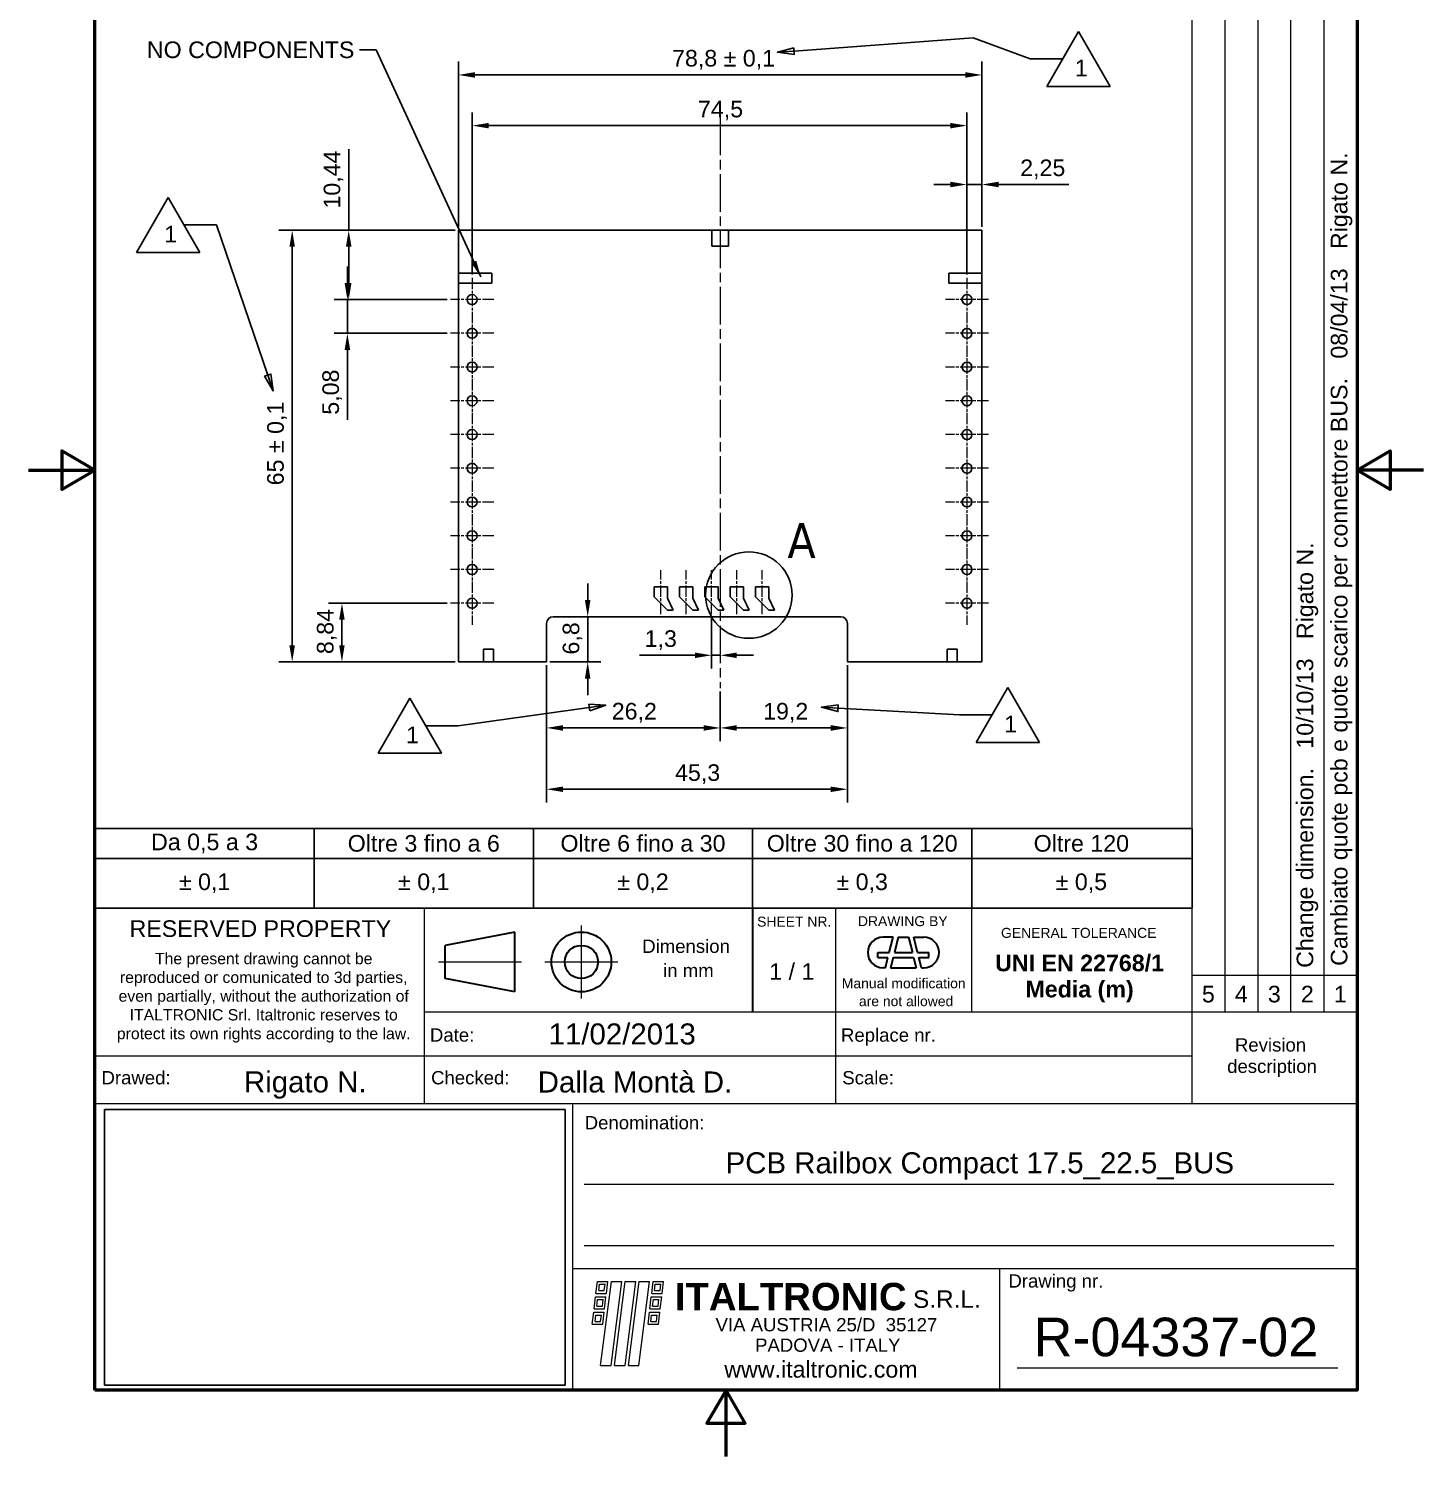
# Model space of a CAD drawing. Header units: millimetres. Extents: x 0 to 211, y 0 to 360.
# Drawn here: x 0 to 210, y 0 to 215 of the extents above; entities that cross this region are included whole.
import ezdxf
from ezdxf.enums import TextEntityAlignment as Align

# ---------------------------------------------------------------- set-up
doc = ezdxf.new("R2010")
doc.units = ezdxf.units.MM
doc.linetypes.add('CENTER', pattern=[50.8, 31.75, -6.35, 6.35, -6.35])
doc.linetypes.add('CHAIN', pattern=[0.3543, 0.2362, -0.0295, 0.0591, -0.0295])
doc.layers.get('0').update_dxf_attribs({"lineweight": 25})
for name, color, linetype, lineweight in [('AM_0', 7, 'Continuous', 30), ('Bordo_0', 7, 'Continuous', 50), ('Geometria schizzo(ISO)', 7, 'Continuous', 25), ('Linee dettaglio cerchio(ISO)', 7, 'Continuous', 25), ('Quote(ISO)', 7, 'Continuous', 25), ('Simboli(ISO)', 7, 'Continuous', 25)]:
    doc.layers.add(name, color=color, linetype=linetype, lineweight=lineweight)
for name, color, linetype, lineweight, true_color in [('AM_7', 4, 'CENTER', 15, 0x00ffff), ('Centro(ISO)', 137, 'Continuous', 18, 0x408080), ("Linea d'asse(ISO)", 137, 'Continuous', 18, 0x408080), ('Spigoli visibili(ISO)', 176, 'Continuous', 25, 0x000080)]:
    doc.layers.add(name, color=color, linetype=linetype, lineweight=lineweight, true_color=true_color)
doc.styles.add('Corrente-ISO', font='arial.ttf')
doc.styles.add('Etichetta testo (ISO)', font='tahoma.ttf')
doc.styles.add('Federico-Quote', font='arial.ttf')
doc.styles.add('Gruppo1', font='arial.ttf')
doc.styles.add('Gruppo2_70', font='')
doc.styles.add('Stile testo42', font='arial.ttf')
doc.styles.add('Stile testo43', font='arial.ttf')
doc.styles.add('Stile testo75', font='arial.ttf')
doc.styles.add('Stile testo76', font='arial.ttf')
doc.styles.add('Stile testo78', font='arial.ttf')
doc.styles.add('Stile testo79', font='arial.ttf')
doc.styles.get('Gruppo2_70').set_extended_font_data('Arial', bold=True)
doc.dimstyles.new('X.XXX', dxfattribs={"dimtxt": 2.5, "dimasz": 2.5, "dimexe": 2, "dimexo": 0.5, "dimgap": 0.762, "dimtad": 1, "dimdec": 1, "dimrnd": 1e-08, "dimtxsty": 'Federico-Quote', "dimcen": 0.09, "dimdle": 10, "dimclrd": 7, "dimclre": 7, "dimclrt": 7, "dimazin": 2, "dimtfac": 1, "dimtmove": 0, "dimatfit": 3, "dimfxl": 1, "dimtolj": 1, "dimlwd": 25, "dimlwe": 25, "dimarcsym": 0})
doc.dimstyles.new('X.XXX$7', dxfattribs={"dimtxt": 2.5, "dimasz": 2.5, "dimexe": 2, "dimexo": 0.5, "dimgap": 0.762, "dimtad": 1, "dimdec": 1, "dimrnd": 1e-08, "dimtxsty": 'Federico-Quote', "dimcen": 0.09, "dimdle": 10, "dimclrd": 7, "dimclre": 7, "dimclrt": 7, "dimazin": 2, "dimtfac": 1, "dimtmove": 0, "dimatfit": 3, "dimfxl": 1, "dimtolj": 1, "dimlwd": 25, "dimlwe": 25, "dimarcsym": 0})
picture_1 = doc.add_image_def('image1.bmp', size_in_pixel=(306, 183))

# ---------------------------------------------------------------- blocks, each defined once
blk = doc.blocks.new('Bordi Bordo di default')
at = {"layer": 'Bordo_0', "flags": 128}
for points in [[(105, 297), (105, 287), (102.11, 292), (107.89, 292), (105, 287)], [(10, 10), (10, 287), (200, 287), (200, 10), (10, 10)], [(0, 148.5), (10, 148.5), (5, 151.39), (5, 145.61), (10, 148.5)], [(210, 148.5), (200, 148.5), (205, 151.39), (205, 145.61), (200, 148.5)], [(105, 0), (105, 10), (102.11, 5), (107.89, 5), (105, 10)]]:
    blk.add_lwpolyline(points, dxfattribs=at)
blk = doc.blocks.new('Cartigli Italtronic')
at = {"layer": 'AM_0', "lineweight": 15}
for p, q in [((284.7, 286.16), (259.86, 286.16)), ((259.86, 57.39), (259.86, 286.16)), ((264.83, 66.12), (264.83, 286.16)), ((269.8, 66.12), (269.8, 286.16)), ((274.76, 66.12), (274.76, 286.16)), ((279.73, 66.12), (279.73, 286.16)), ((284.7, 286.16), (284.7, 9.16)), ((94.7, 66.12), (94.7, 81.71)), ((94.7, 81.71), (259.86, 81.71)), ((144.32, 66.12), (144.32, 81.71)), ((206.22, 66.12), (206.22, 81.71)), ((226.7, 66.12), (226.7, 81.71)), ((259.86, 71.64), (284.7, 71.64)), ((94.7, 9.16), (94.7, 66.12)), ((144.32, 66.12), (284.7, 66.12)), ((144.32, 52.32), (144.32, 66.12)), ((206.22, 52.32), (206.22, 66.12)), ((259.86, 52.32), (259.86, 66.12)), ((94.7, 59.5), (259.86, 59.5)), ((94.7, 52.32), (284.7, 52.32)), ((166.65, 9.16), (166.65, 52.32)), ((168.35, 40.18), (281.23, 40.18)), ((168.35, 30.95), (281.23, 30.95)), ((166.65, 27.44), (284.7, 27.44)), ((230.95, 9.16), (230.95, 27.44)), ((233.55, 12.53), (281.8, 12.53)), ((284.7, 9.16), (94.7, 9.16))]:
    blk.add_line(p, q, dxfattribs=at)
at = {"layer": 'AM_0'}
for p, q in [((193.7, 81.71), (193.7, 66.12)), ((157.93, 78.12), (147.42, 76.12)), ((157.93, 69.12), (157.93, 78.12)), ((147.42, 71.12), (147.42, 76.12)), ((157.93, 69.12), (147.42, 71.12))]:
    blk.add_line(p, q, dxfattribs=at)
at = {"layer": 'AM_0', "linetype": 'Continuous', "lineweight": 30}
for p, q in [((214.85, 77.34), (213.34, 77.34)), ((214.28, 75.04), (214.85, 77.34)), ((215.64, 77.34), (215.07, 75.04)), ((215.64, 77.34), (217.18, 77.34)), ((217.18, 77.34), (217.76, 75.04)), ((217.97, 77.34), (219.48, 77.34)), ((218.55, 75.04), (217.97, 77.34)), ((212.57, 74.27), (212.57, 75.04)), ((212.57, 75.04), (214.28, 75.04)), ((212.57, 74.27), (214.08, 74.27)), ((213.7, 72.74), (214.08, 74.27)), ((214.88, 74.27), (214.49, 72.74)), ((214.88, 74.27), (217.95, 74.27)), ((215.07, 75.04), (217.76, 75.04)), ((217.95, 74.27), (218.33, 72.74)), ((218.55, 75.04), (220.25, 75.04)), ((219.12, 72.74), (218.74, 74.27)), ((218.74, 74.27), (220.25, 74.27)), ((220.25, 74.27), (220.25, 75.04)), ((213.7, 72.74), (213.34, 72.74)), ((214.49, 72.74), (218.33, 72.74)), ((219.12, 72.74), (219.48, 72.74))]:
    blk.add_line(p, q, dxfattribs=at)
at = {"layer": 'AM_0', "color": 166, "lineweight": 5, "true_color": 0x001f7f}
for p, q in [((170.12, 23.72), (170.34, 25.51)), ((170.12, 23.72), (171.7, 23.72)), ((170.34, 25.51), (171.91, 25.51)), ((170.54, 24.13), (170.65, 25.1)), ((170.54, 24.13), (171.38, 24.13)), ((170.65, 25.1), (171.5, 25.1)), ((170.83, 12.87), (172.44, 25.51)), ((171.38, 24.13), (171.5, 25.1)), ((171.7, 23.72), (171.91, 25.51)), ((172.41, 12.87), (174.01, 25.51)), ((172.44, 25.51), (174.01, 25.51)), ((172.93, 12.87), (174.53, 25.51)), ((174.5, 12.87), (176.11, 25.51)), ((174.53, 25.51), (176.11, 25.51)), ((175.03, 12.87), (176.63, 25.51)), ((176.6, 12.87), (178.2, 25.51)), ((176.63, 25.51), (178.2, 25.51)), ((178.52, 23.72), (178.73, 25.51)), ((178.52, 23.72), (180.09, 23.72)), ((178.73, 25.51), (180.3, 25.51)), ((178.93, 24.13), (179.04, 25.1)), ((178.93, 24.13), (179.78, 24.13)), ((179.04, 25.1), (179.89, 25.1)), ((179.78, 24.13), (179.89, 25.1)), ((180.09, 23.72), (180.3, 25.51)), ((169.85, 21.39), (170.06, 23.19)), ((170.06, 23.19), (171.63, 23.19)), ((170.26, 21.81), (170.37, 22.78)), ((170.26, 21.81), (171.11, 21.81)), ((170.37, 22.78), (171.22, 22.78)), ((171.11, 21.81), (171.22, 22.78)), ((171.42, 21.39), (171.63, 23.19)), ((178.24, 21.39), (178.45, 23.19)), ((178.45, 23.19), (180.03, 23.19)), ((178.65, 21.81), (178.77, 22.78)), ((178.65, 21.81), (179.5, 21.81)), ((178.77, 22.78), (179.61, 22.78)), ((179.5, 21.81), (179.61, 22.78)), ((179.81, 21.39), (180.03, 23.19)), ((169.57, 19.07), (169.79, 20.87)), ((169.79, 20.87), (171.36, 20.87)), ((169.85, 21.39), (171.42, 21.39)), ((169.98, 19.49), (170.1, 20.46)), ((169.98, 19.49), (170.83, 19.49)), ((170.1, 20.46), (170.95, 20.46)), ((170.83, 19.49), (170.95, 20.46)), ((171.15, 19.07), (171.36, 20.87)), ((177.96, 19.07), (178.18, 20.87)), ((178.18, 20.87), (179.75, 20.87)), ((178.24, 21.39), (179.81, 21.39)), ((178.38, 19.49), (178.49, 20.46)), ((178.38, 19.49), (179.22, 19.49)), ((178.49, 20.46), (179.34, 20.46)), ((179.22, 19.49), (179.34, 20.46)), ((179.54, 19.07), (179.75, 20.87)), ((169.57, 19.07), (171.15, 19.07)), ((177.96, 19.07), (179.54, 19.07)), ((170.83, 12.87), (172.41, 12.87)), ((172.93, 12.87), (174.5, 12.87)), ((175.03, 12.87), (176.6, 12.87))]:
    blk.add_line(p, q, dxfattribs=at)
at = {"layer": 'AM_0'}
for radius in [4.5, 2.5]:
    blk.add_circle((167.93, 73.62), radius, dxfattribs=at)
at = {"layer": 'AM_0', "linetype": 'Continuous', "lineweight": 30}
for centre, start, end in [((213.34, 75.04), 90, 270), ((219.48, 75.04), 270, 90)]:
    blk.add_arc(centre, 2.3, start, end, dxfattribs=at)
at = {"layer": 'AM_7', "color": 7}
for p, q in [((167.93, 68.12), (167.93, 79.12)), ((146.42, 73.62), (158.93, 73.62)), ((162.43, 73.62), (173.43, 73.62))]:
    blk.add_line(p, q, dxfattribs=at)
at = {"layer": 'Geometria schizzo(ISO)'}
for p, q in [((259.86, 93.71), (94.7, 93.71)), ((94.7, 93.71), (94.7, 81.71)), ((127.7, 93.71), (127.7, 81.71)), ((160.7, 93.71), (160.7, 81.71)), ((193.7, 93.71), (193.7, 81.71)), ((226.7, 93.71), (226.7, 81.71)), ((259.86, 81.71), (259.86, 93.71)), ((94.7, 89.21), (259.86, 89.21)), ((94.7, 81.71), (259.86, 81.71))]:
    blk.add_line(p, q, dxfattribs=at)
at = {"color": 5, "true_color": 0x0000ff, "style": 'Stile testo43'}
for s, p in [('5', (261.35, 67.53)), ('4', (266.31, 67.53)), ('3', (271.28, 67.53)), ('2', (276.25, 67.53)), ('1', (281.22, 67.53))]:
    blk.add_text(s, height=2.5, dxfattribs=at).set_placement(p)
at = {"insert": (120.1, 74.98), "char_height": 1.7, "width": 44.3451, "attachment_point": 2, "line_spacing_factor": 0.996, "style": 'Gruppo1'}
blk.add_mtext('\\fArial|b0|i0;\\H1.7000;The present drawing cannot be reproduced or comunicated to 3d parties, even partially, without the authorization of \\PITALTRONIC Srl. Italtronic reserves to protect its own rights according to the law.', dxfattribs=at)
at = {"layer": 'AM_0'}
for s, height, style, p in [('RESERVED PROPERTY', 2.5, 'Stile testo43', (99.9, 77.39)), ('SHEET NR.', 1.5, 'Stile testo76', (194.38, 78.93)), ('DRAWING BY', 1.5, 'Stile testo76', (209.56, 79.01)), ('GENERAL TOLERANCE', 1.5, 'Stile testo76', (231.1, 77.25)), ('Dimension', 2, 'Stile testo42', (177.09, 74.98)), ('in mm', 2, 'Stile testo42', (180.24, 71.33)), ('Manual modification', 1.5, 'Stile testo76', (207.14, 69.65)), ('are not allowed', 1.5, 'Stile testo76', (209.71, 66.96)), ('Date:', 2, 'Stile testo42', (145.13, 61.62)), ('Replace nr.', 2, 'Stile testo42', (207.01, 61.61)), ('Revision', 2, 'Stile testo42', (266.32, 60.13)), ('description', 2, 'Stile testo42', (265.15, 56.91)), ('Drawed:', 2, 'Stile testo42', (95.68, 55.19)), ('Checked:', 2, 'Stile testo42', (145.3, 55.19)), ('Scale:', 2, 'Stile testo42', (207.21, 55.19)), ('Denomination:', 2, 'Stile testo42', (168.43, 48.42)), ('Drawing nr.', 2, 'Stile testo42', (232.22, 24.59)), ('ITALTRONIC', 4.125, 'Gruppo2_70', (182, 21.17)), ('S.R.L.', 2.625, 'Stile testo75', (217.86, 21.54)), ('VIA AUSTRIA 25/D  35127', 2, 'Stile testo42', (188.13, 18)), ('PADOVA - ITALY', 2, 'Stile testo42', (194.08, 14.92))]:
    blk.add_text(s, height=height, dxfattribs=dict(at, style=style)).set_placement(p)
at = {"layer": 'AM_0', "style": 'Stile testo43'}
blk.add_text('1 / 1 ', height=2.5, dxfattribs=at).set_placement((200.09, 72.18), align=Align.MIDDLE_CENTER)
at = {"layer": 'AM_0', "color": 184, "true_color": 0x260099, "style": 'Stile testo43'}
blk.add_text('www.italtronic.com', height=2.5, dxfattribs=at).set_placement((189.44, 11.03))
at = {"layer": 'AM_0'}
for tag, p, height, style in [('DATA_CREAZIONE_001', (162.99, 61.19), 3.17, 'Gruppo1'), ('PROGETTISTA_001', (117.13, 53.98), 3.17, 'Gruppo1'), ('VERIFICATO_DA_001', (161.35, 53.96), 3.17, 'Gruppo1'), ('DESCRIZIONE_001', (189.64, 41.79), 3.17, 'Gruppo1'), ('NUMERO_PARTE_001', (236, 14.25), 5.81, 'Stile testo78')]:
    blk.add_attdef(tag, p, '', height=height, dxfattribs=dict(at, style=style))
for tag, style, p in [('Sostituisce', 'Gruppo1', (239.06, 64.32)), ('Scala', 'Stile testo79', (239.17, 57.11)), ('NUMERO_DI_MAGAZZINO', 'Gruppo1', (228.26, 36.97))]:
    blk.add_attdef(tag, text='', height=3.17, dxfattribs=dict(at, style=style)).set_placement(p, align=Align.TOP_CENTER)
at = {"layer": 'Simboli(ISO)', "color": 7, "char_height": 2.5, "width": 32.8403, "attachment_point": 5, "style": 'Corrente-ISO'}
for s, insert in [('Da 0,5 a 3', (111.2, 91.46)), ('Oltre 3 fino a 6', (144.2, 91.46)), ('Oltre 6 fino a 30', (177.2, 91.46)), ('Oltre 30 fino a 120', (210.2, 91.46)), ('Oltre 120', (243.2, 91.46))]:
    blk.add_mtext(s, dxfattribs=dict(at, insert=insert))
at = {"layer": 'Simboli(ISO)', "color": 7, "char_height": 2.5, "attachment_point": 5, "style": 'Corrente-ISO'}
for s, insert in [('± 0,1', (111.2, 85.46)), ('± 0,1', (144.2, 85.46)), ('± 0,2', (177.2, 85.46)), ('± 0,3', (210.2, 85.46)), ('± 0,5', (243.2, 85.46))]:
    blk.add_mtext(s, dxfattribs=dict(at, insert=insert))
at = {"layer": 'Simboli(ISO)', "color": 7, "insert": (242.93, 71.12), "char_height": 2.5, "attachment_point": 5, "line_spacing_factor": 0.944221, "style": 'Corrente-ISO'}
blk.add_mtext('\\fArial|b1|i0;\\H2.5000;UNI EN 22768/1\\PMedia (m)', dxfattribs=at)
image = blk.add_image(picture_1, insert=(96.13, 9.91), size_in_units=(69.37, 41.49))
image.dxf.flags = 7
blk = doc.blocks.new('*D6')
at = {"layer": 'Defpoints', "color": 0, "linetype": 'Continuous', "transparency": 16777216}
for p in [(141.28, 200.38), (66.78, 177.44), (141.28, 177.44)]:
    blk.add_point(p, dxfattribs=at)
at = {"layer": 'Quote(ISO)', "color": 7, "linetype": 'Continuous', "lineweight": 25, "transparency": 16777216}
for p, q in [((66.78, 177.94), (66.78, 202.38)), ((141.28, 177.94), (141.28, 202.38)), ((69.28, 200.38), (138.78, 200.38))]:
    blk.add_line(p, q, dxfattribs=at)
at = {"layer": 'Quote(ISO)', "color": 7, "linetype": 'Continuous', "transparency": 16777216}
for points in [[(69.28, 200.79), (69.28, 199.96), (66.78, 200.38)], [(138.78, 200.79), (138.78, 199.96), (141.28, 200.38)]]:
    blk.add_solid(points, dxfattribs=at)
at = {"layer": 'Quote(ISO)', "color": 7, "linetype": 'Continuous', "lineweight": 25, "transparency": 16777216, "insert": (100.78, 204.13), "char_height": 2.5, "attachment_point": 1, "style": 'Federico-Quote'}
blk.add_mtext('\\A1;74,5', dxfattribs=at)
blk = doc.blocks.new('*D7')
at = {"layer": 'Defpoints', "color": 0, "linetype": 'Continuous', "transparency": 16777216}
for p in [(143.53, 208.01), (64.73, 184.63), (143.53, 184.63)]:
    blk.add_point(p, dxfattribs=at)
at = {"layer": 'Quote(ISO)', "color": 7, "linetype": 'Continuous', "lineweight": 25, "transparency": 16777216}
for p, q in [((64.73, 185.13), (64.73, 210.01)), ((143.53, 185.13), (143.53, 210.01)), ((67.23, 208.01), (141.03, 208.01))]:
    blk.add_line(p, q, dxfattribs=at)
at = {"layer": 'Quote(ISO)', "color": 7, "linetype": 'Continuous', "transparency": 16777216}
for points in [[(67.23, 208.43), (67.23, 207.59), (64.73, 208.01)], [(141.03, 208.43), (141.03, 207.59), (143.53, 208.01)]]:
    blk.add_solid(points, dxfattribs=at)
at = {"layer": 'Quote(ISO)', "color": 7, "linetype": 'Continuous', "lineweight": 25, "transparency": 16777216, "insert": (96.88, 211.78), "char_height": 2.5, "attachment_point": 1, "style": 'Federico-Quote'}
blk.add_mtext('\\A1;78,8 ± 0,1', dxfattribs=at)
blk = doc.blocks.new('*D8')
at = {"layer": 'Defpoints', "color": 0, "linetype": 'Continuous', "transparency": 16777216}
for p in [(143.53, 191.51), (143.53, 184.63), (141.28, 177.44)]:
    blk.add_point(p, dxfattribs=at)
at = {"layer": 'Quote(ISO)', "color": 7, "linetype": 'Continuous', "lineweight": 25, "transparency": 16777216}
for p, q in [((141.28, 177.94), (141.28, 193.51)), ((143.53, 185.13), (143.53, 193.51)), ((138.78, 191.51), (136.28, 191.51)), ((141.28, 191.51), (143.53, 191.51)), ((146.03, 191.51), (156.61, 191.51))]:
    blk.add_line(p, q, dxfattribs=at)
at = {"layer": 'Quote(ISO)', "color": 7, "linetype": 'Continuous', "transparency": 16777216}
for points in [[(138.78, 191.93), (138.78, 191.1), (141.28, 191.51)], [(146.03, 191.93), (146.03, 191.1), (143.53, 191.51)]]:
    blk.add_solid(points, dxfattribs=at)
at = {"layer": 'Quote(ISO)', "color": 7, "linetype": 'Continuous', "lineweight": 25, "transparency": 16777216, "insert": (149.29, 195.28), "char_height": 2.5, "attachment_point": 1, "style": 'Federico-Quote'}
blk.add_mtext('\\A1;2,25', dxfattribs=at)
blk = doc.blocks.new('*D9')
at = {"layer": 'Defpoints', "color": 0, "linetype": 'Continuous', "transparency": 16777216}
for p in [(64.73, 184.63), (48.2, 174.19), (63.53, 174.19)]:
    blk.add_point(p, dxfattribs=at)
at = {"layer": 'Quote(ISO)', "color": 7, "linetype": 'Continuous', "lineweight": 25, "transparency": 16777216}
for p, q in [((48.2, 184.63), (48.2, 196.84)), ((64.23, 184.63), (46.2, 184.63)), ((48.2, 176.69), (48.2, 182.13)), ((63.03, 174.19), (46.2, 174.19))]:
    blk.add_line(p, q, dxfattribs=at)
at = {"layer": 'Quote(ISO)', "color": 7, "linetype": 'Continuous', "transparency": 16777216}
for points in [[(47.78, 182.13), (48.62, 182.13), (48.2, 184.63)], [(47.78, 176.69), (48.62, 176.69), (48.2, 174.19)]]:
    blk.add_solid(points, dxfattribs=at)
at = {"layer": 'Quote(ISO)', "color": 7, "linetype": 'Continuous', "lineweight": 25, "transparency": 16777216, "insert": (44.43, 187.89), "char_height": 2.5, "attachment_point": 1, "rotation": 90, "style": 'Federico-Quote'}
blk.add_mtext('\\A1;10,44', dxfattribs=at)
blk = doc.blocks.new('*D10')
at = {"layer": 'Defpoints', "color": 0, "linetype": 'Continuous', "transparency": 16777216}
for p in [(63.53, 174.19), (48, 169.11), (63.53, 169.11)]:
    blk.add_point(p, dxfattribs=at)
at = {"layer": 'Quote(ISO)', "color": 7, "linetype": 'Continuous', "lineweight": 25, "transparency": 16777216}
for p, q in [((48, 176.69), (48, 179.19)), ((63.03, 174.19), (46, 174.19)), ((48, 174.19), (48, 169.11)), ((63.03, 169.11), (46, 169.11)), ((48, 166.61), (48, 156.09))]:
    blk.add_line(p, q, dxfattribs=at)
at = {"layer": 'Quote(ISO)', "color": 7, "linetype": 'Continuous', "transparency": 16777216}
for points in [[(47.58, 176.69), (48.42, 176.69), (48, 174.19)], [(47.58, 166.61), (48.42, 166.61), (48, 169.11)]]:
    blk.add_solid(points, dxfattribs=at)
at = {"layer": 'Quote(ISO)', "color": 7, "linetype": 'Continuous', "lineweight": 25, "transparency": 16777216, "insert": (44.23, 156.85), "char_height": 2.5, "attachment_point": 1, "rotation": 90, "style": 'Federico-Quote'}
blk.add_mtext('\\A1;5,08', dxfattribs=at)
blk = doc.blocks.new('*D11')
at = {"layer": 'Defpoints', "color": 0, "linetype": 'Continuous', "transparency": 16777216}
for p in [(63.53, 128.47), (47.18, 119.63), (64.73, 119.63)]:
    blk.add_point(p, dxfattribs=at)
at = {"layer": 'Quote(ISO)', "color": 7, "linetype": 'Continuous', "lineweight": 25, "transparency": 16777216}
for p, q in [((63.03, 128.47), (45.18, 128.47)), ((47.18, 125.97), (47.18, 122.13)), ((64.23, 119.63), (45.18, 119.63))]:
    blk.add_line(p, q, dxfattribs=at)
at = {"layer": 'Quote(ISO)', "color": 7, "linetype": 'Continuous', "transparency": 16777216}
for points in [[(46.76, 125.97), (47.59, 125.97), (47.18, 128.47)], [(46.76, 122.13), (47.59, 122.13), (47.18, 119.63)]]:
    blk.add_solid(points, dxfattribs=at)
at = {"layer": 'Quote(ISO)', "color": 7, "linetype": 'Continuous', "lineweight": 25, "transparency": 16777216, "insert": (43.41, 120.81), "char_height": 2.5, "attachment_point": 1, "rotation": 90, "style": 'Federico-Quote'}
blk.add_mtext('\\A1;8,84', dxfattribs=at)
blk = doc.blocks.new('*D12')
at = {"layer": 'Defpoints', "color": 0, "linetype": 'Continuous', "transparency": 16777216}
for p in [(64.73, 184.63), (39.69, 119.63), (64.73, 119.63)]:
    blk.add_point(p, dxfattribs=at)
at = {"layer": 'Quote(ISO)', "color": 7, "linetype": 'Continuous', "lineweight": 25, "transparency": 16777216}
for p, q in [((64.23, 184.63), (37.69, 184.63)), ((39.69, 182.13), (39.69, 122.13)), ((64.23, 119.63), (37.69, 119.63))]:
    blk.add_line(p, q, dxfattribs=at)
at = {"layer": 'Quote(ISO)', "color": 7, "linetype": 'Continuous', "transparency": 16777216}
for points in [[(39.27, 182.13), (40.1, 182.13), (39.69, 184.63)], [(39.27, 122.13), (40.1, 122.13), (39.69, 119.63)]]:
    blk.add_solid(points, dxfattribs=at)
at = {"layer": 'Quote(ISO)', "color": 7, "linetype": 'Continuous', "lineweight": 25, "transparency": 16777216, "insert": (35.92, 146.22), "char_height": 2.5, "attachment_point": 1, "rotation": 90, "style": 'Federico-Quote'}
blk.add_mtext('\\A1;65 ± 0,1', dxfattribs=at)
blk = doc.blocks.new('*D13')
at = {"layer": 'Defpoints', "color": 0, "linetype": 'Continuous', "transparency": 16777216}
for p in [(102.83, 126.83), (104.13, 120.82), (104.13, 120.63)]:
    blk.add_point(p, dxfattribs=at)
at = {"layer": 'Quote(ISO)', "color": 7, "linetype": 'Continuous', "lineweight": 25, "transparency": 16777216}
for p, q in [((102.83, 126.33), (102.83, 118.63)), ((100.33, 120.63), (91.99, 120.63)), ((104.13, 120.63), (102.83, 120.63)), ((106.63, 120.63), (109.13, 120.63))]:
    blk.add_line(p, q, dxfattribs=at)
at = {"layer": 'Quote(ISO)', "color": 7, "linetype": 'Continuous', "transparency": 16777216}
for points in [[(100.33, 121.04), (100.33, 120.21), (102.83, 120.63)], [(106.63, 121.04), (106.63, 120.21), (104.13, 120.63)]]:
    blk.add_solid(points, dxfattribs=at)
at = {"layer": 'Quote(ISO)', "color": 7, "linetype": 'Continuous', "lineweight": 25, "transparency": 16777216, "insert": (92.75, 124.39), "char_height": 2.5, "attachment_point": 1, "style": 'Federico-Quote'}
blk.add_mtext('\\A1;1,3', dxfattribs=at)
blk = doc.blocks.new('Dettaglio2d0')
at = {"layer": 'Linee dettaglio cerchio(ISO)'}
blk.add_circle((108.44, 129.7), 6.51, dxfattribs=at)
at = {"layer": 'Linee dettaglio cerchio(ISO)', "insert": (114.26, 135.3), "char_height": 5.25, "attachment_point": 7, "style": 'Etichetta testo (ISO)'}
blk.add_mtext('A', dxfattribs=at)
blk = doc.blocks.new('*D22')
at = {"layer": 'Defpoints', "color": 0, "linetype": 'Continuous', "transparency": 16777216}
for p in [(84.18, 126.43), (77.98, 119.63), (84.18, 119.63)]:
    blk.add_point(p, dxfattribs=at)
at = {"layer": 'Quote(ISO)', "color": 7, "linetype": 'Continuous', "lineweight": 25, "transparency": 16777216}
for p, q in [((84.18, 128.93), (84.18, 131.43)), ((84.18, 126.43), (84.18, 123.93)), ((84.18, 123.93), (84.18, 122.13)), ((84.18, 119.63), (84.18, 122.13)), ((78.48, 119.63), (86.18, 119.63)), ((84.18, 117.13), (84.18, 114.63))]:
    blk.add_line(p, q, dxfattribs=at)
at = {"layer": 'Quote(ISO)', "color": 7, "linetype": 'Continuous', "transparency": 16777216}
for points in [[(83.76, 128.93), (84.59, 128.93), (84.18, 126.43)], [(83.76, 117.13), (84.59, 117.13), (84.18, 119.63)]]:
    blk.add_solid(points, dxfattribs=at)
at = {"layer": 'Quote(ISO)', "color": 7, "linetype": 'Continuous', "lineweight": 25, "transparency": 16777216, "insert": (80.41, 120.74), "char_height": 2.5, "attachment_point": 1, "rotation": 90, "style": 'Federico-Quote'}
blk.add_mtext('\\A1;6,8', dxfattribs=at)
blk = doc.blocks.new('*D25')
at = {"layer": 'Defpoints', "color": 0, "linetype": 'Continuous', "transparency": 16777216}
for p in [(77.98, 119.63), (104.13, 115.67), (104.13, 109.69)]:
    blk.add_point(p, dxfattribs=at)
at = {"layer": 'Quote(ISO)', "color": 7, "linetype": 'Continuous', "lineweight": 25, "transparency": 16777216}
for p, q in [((77.98, 119.13), (77.98, 107.69)), ((104.13, 115.17), (104.13, 107.69)), ((80.48, 109.69), (101.63, 109.69))]:
    blk.add_line(p, q, dxfattribs=at)
at = {"layer": 'Quote(ISO)', "color": 7, "linetype": 'Continuous', "transparency": 16777216}
for points in [[(80.48, 110.11), (80.48, 109.27), (77.98, 109.69)], [(101.63, 110.11), (101.63, 109.27), (104.13, 109.69)]]:
    blk.add_solid(points, dxfattribs=at)
at = {"layer": 'Quote(ISO)', "color": 7, "linetype": 'Continuous', "lineweight": 25, "transparency": 16777216, "insert": (87.8, 113.46), "char_height": 2.5, "attachment_point": 1, "style": 'Federico-Quote'}
blk.add_mtext('\\A1;26,2', dxfattribs=at)
blk = doc.blocks.new('*D26')
at = {"layer": 'Defpoints', "color": 0, "linetype": 'Continuous', "transparency": 16777216}
for p in [(123.28, 119.63), (104.13, 115.67), (123.28, 109.69)]:
    blk.add_point(p, dxfattribs=at)
at = {"layer": 'Quote(ISO)', "color": 7, "linetype": 'Continuous', "lineweight": 25, "transparency": 16777216}
for p, q in [((123.28, 119.13), (123.28, 107.69)), ((104.13, 115.17), (104.13, 107.69)), ((106.63, 109.69), (120.78, 109.69))]:
    blk.add_line(p, q, dxfattribs=at)
at = {"layer": 'Quote(ISO)', "color": 7, "linetype": 'Continuous', "transparency": 16777216}
for points in [[(106.63, 110.11), (106.63, 109.27), (104.13, 109.69)], [(120.78, 110.11), (120.78, 109.27), (123.28, 109.69)]]:
    blk.add_solid(points, dxfattribs=at)
at = {"layer": 'Quote(ISO)', "color": 7, "linetype": 'Continuous', "lineweight": 25, "transparency": 16777216, "insert": (110.59, 113.46), "char_height": 2.5, "attachment_point": 1, "style": 'Federico-Quote'}
blk.add_mtext('\\A1;19,2', dxfattribs=at)
blk = doc.blocks.new('*D27')
at = {"layer": 'Defpoints', "color": 0, "linetype": 'Continuous', "transparency": 16777216}
for p in [(77.98, 119.63), (123.28, 119.63), (123.28, 100.46)]:
    blk.add_point(p, dxfattribs=at)
at = {"layer": 'Quote(ISO)', "color": 7, "linetype": 'Continuous', "lineweight": 25, "transparency": 16777216}
for p, q in [((77.98, 119.13), (77.98, 98.46)), ((123.28, 119.13), (123.28, 98.46)), ((80.48, 100.46), (120.78, 100.46))]:
    blk.add_line(p, q, dxfattribs=at)
at = {"layer": 'Quote(ISO)', "color": 7, "linetype": 'Continuous', "transparency": 16777216}
for points in [[(80.48, 100.87), (80.48, 100.04), (77.98, 100.46)], [(120.78, 100.87), (120.78, 100.04), (123.28, 100.46)]]:
    blk.add_solid(points, dxfattribs=at)
at = {"layer": 'Quote(ISO)', "color": 7, "linetype": 'Continuous', "lineweight": 25, "transparency": 16777216, "insert": (97.33, 104.22), "char_height": 2.5, "attachment_point": 1, "style": 'Federico-Quote'}
blk.add_mtext('\\A1;45,3', dxfattribs=at)
blk = doc.blocks.new('Contrassegno di revisione1')
at = {"layer": 'Simboli(ISO)', "color": 7, "linetype": 'Continuous', "lineweight": 25}
for p, q in [((115.24, 211.6), (142.19, 213.61)), ((142.19, 213.61), (150.81, 210.43)), ((115.2, 212.1), (112.74, 211.42)), ((115.24, 211.6), (112.74, 211.42)), ((112.74, 211.42), (115.27, 211.1)), ((115.27, 211.1), (115.2, 212.1)), ((150.81, 210.43), (155.69, 210.43))]:
    blk.add_line(p, q, dxfattribs=at)
at = {"layer": 'Simboli(ISO)'}
for p, q in [((153.31, 206.29), (158.08, 214.56)), ((158.08, 214.56), (162.85, 206.29)), ((162.85, 206.29), (153.31, 206.29))]:
    blk.add_line(p, q, dxfattribs=at)
at = {"layer": 'Simboli(ISO)', "color": 7, "linetype": 'Continuous', "lineweight": 25, "flags": 128}
blk.add_lwpolyline([(115.2, 212.1), (112.74, 211.42), (115.27, 211.1), (115.2, 212.1)], dxfattribs=at)
at = {"layer": 'Simboli(ISO)', "color": 7}
blk.add_solid([(115.2, 212.1), (112.74, 211.42), (115.27, 211.1), (115.2, 212.1)], dxfattribs=at)
at = {"layer": 'Simboli(ISO)', "color": 7, "insert": (157.51, 207.79), "char_height": 2.5, "attachment_point": 7, "style": 'Corrente-ISO'}
blk.add_mtext('1', dxfattribs=at)
blk = doc.blocks.new('Contrassegno di revisione2')
at = {"layer": 'Simboli(ISO)'}
for p, q in [((16.23, 181.3), (21, 189.57)), ((21, 189.57), (25.77, 181.3)), ((25.77, 181.3), (16.23, 181.3))]:
    blk.add_line(p, q, dxfattribs=at)
at = {"layer": 'Simboli(ISO)', "color": 7, "linetype": 'Continuous', "lineweight": 25}
for p, q in [((28.27, 185.43), (23.39, 185.43)), ((36, 162.81), (28.27, 185.43)), ((36.48, 162.97), (35.53, 162.65)), ((35.53, 162.65), (36.81, 160.44)), ((36, 162.81), (36.81, 160.44)), ((36.81, 160.44), (36.48, 162.97))]:
    blk.add_line(p, q, dxfattribs=at)
at = {"layer": 'Simboli(ISO)', "color": 7, "linetype": 'Continuous', "lineweight": 25, "flags": 128}
blk.add_lwpolyline([(35.53, 162.65), (36.81, 160.44), (36.48, 162.97), (35.53, 162.65)], dxfattribs=at)
at = {"layer": 'Simboli(ISO)', "color": 7}
blk.add_solid([(35.53, 162.65), (36.81, 160.44), (36.48, 162.97), (35.53, 162.65)], dxfattribs=at)
at = {"layer": 'Simboli(ISO)', "color": 7, "insert": (20.43, 182.8), "char_height": 2.5, "attachment_point": 7, "style": 'Corrente-ISO'}
blk.add_mtext('1', dxfattribs=at)
blk = doc.blocks.new('Contrassegno di revisione3')
at = {"layer": 'Simboli(ISO)'}
for p, q in [((142.67, 107.52), (147.44, 115.79)), ((147.44, 115.79), (152.21, 107.52)), ((152.21, 107.52), (142.67, 107.52))]:
    blk.add_line(p, q, dxfattribs=at)
at = {"layer": 'Simboli(ISO)', "color": 7, "linetype": 'Continuous', "lineweight": 25}
for p, q in [((121.89, 113.16), (119.37, 112.8)), ((121.87, 112.66), (119.37, 112.8)), ((119.37, 112.8), (121.84, 112.16)), ((121.84, 112.16), (121.89, 113.16)), ((121.87, 112.66), (140.17, 111.65)), ((140.17, 111.65), (145.06, 111.65))]:
    blk.add_line(p, q, dxfattribs=at)
at = {"layer": 'Simboli(ISO)', "color": 7, "linetype": 'Continuous', "lineweight": 25, "flags": 128}
blk.add_lwpolyline([(121.89, 113.16), (119.37, 112.8), (121.84, 112.16), (121.89, 113.16)], dxfattribs=at)
at = {"layer": 'Simboli(ISO)', "color": 7}
blk.add_solid([(121.89, 113.16), (119.37, 112.8), (121.84, 112.16), (121.89, 113.16)], dxfattribs=at)
at = {"layer": 'Simboli(ISO)', "color": 7, "insert": (146.87, 109.02), "char_height": 2.5, "attachment_point": 7, "style": 'Corrente-ISO'}
blk.add_mtext('1', dxfattribs=at)
blk = doc.blocks.new('Contrassegno di revisione4')
at = {"layer": 'Simboli(ISO)'}
for p, q in [((52.63, 105.89), (57.4, 114.15)), ((57.4, 114.15), (62.17, 105.89)), ((62.17, 105.89), (52.63, 105.89))]:
    blk.add_line(p, q, dxfattribs=at)
at = {"layer": 'Simboli(ISO)', "color": 7, "linetype": 'Continuous', "lineweight": 25}
for p, q in [((84.42, 112.75), (64.67, 110.02)), ((86.89, 113.1), (84.35, 113.25)), ((84.35, 113.25), (84.49, 112.26)), ((84.42, 112.75), (86.89, 113.1)), ((84.49, 112.26), (86.89, 113.1)), ((64.67, 110.02), (59.79, 110.02))]:
    blk.add_line(p, q, dxfattribs=at)
at = {"layer": 'Simboli(ISO)', "color": 7, "linetype": 'Continuous', "lineweight": 25, "flags": 128}
blk.add_lwpolyline([(84.49, 112.26), (86.89, 113.1), (84.35, 113.25), (84.49, 112.26)], dxfattribs=at)
at = {"layer": 'Simboli(ISO)', "color": 7}
blk.add_solid([(84.49, 112.26), (86.89, 113.1), (84.35, 113.25), (84.49, 112.26)], dxfattribs=at)
at = {"layer": 'Simboli(ISO)', "color": 7, "insert": (56.83, 107.39), "char_height": 2.5, "attachment_point": 7, "style": 'Corrente-ISO'}
blk.add_mtext('1', dxfattribs=at)

msp = doc.modelspace()

# ---------------------------------------------------------------- linework, layer by layer
at = {"layer": 'Centro(ISO)', "linetype": 'CHAIN', "ltscale": 7.222748}
for p, q in [((66.779, 177.439), (66.779, 170.939)), ((141.279, 177.439), (141.279, 170.939)), ((70.029, 174.189), (63.529, 174.189)), ((144.529, 174.189), (138.029, 174.189)), ((66.779, 172.359), (66.779, 165.859)), ((141.279, 172.359), (141.279, 165.859)), ((70.029, 169.109), (63.529, 169.109)), ((144.529, 169.109), (138.029, 169.109)), ((66.779, 167.279), (66.779, 160.779)), ((141.279, 167.279), (141.279, 160.779)), ((70.029, 164.029), (63.529, 164.029)), ((144.529, 164.029), (138.029, 164.029)), ((66.779, 162.199), (66.779, 155.699)), ((141.279, 162.199), (141.279, 155.699)), ((70.029, 158.949), (63.529, 158.949)), ((66.779, 157.119), (66.779, 150.619)), ((144.529, 158.949), (138.029, 158.949)), ((141.279, 157.119), (141.279, 150.619)), ((70.029, 153.869), (63.529, 153.869)), ((144.529, 153.869), (138.029, 153.869)), ((66.779, 152.039), (66.779, 145.539)), ((141.279, 152.039), (141.279, 145.539)), ((70.029, 148.789), (63.529, 148.789)), ((144.529, 148.789), (138.029, 148.789)), ((66.779, 146.959), (66.779, 140.459)), ((141.279, 146.959), (141.279, 140.459)), ((70.029, 143.709), (63.529, 143.709)), ((144.529, 143.709), (138.029, 143.709)), ((66.779, 141.879), (66.779, 135.379)), ((141.279, 141.879), (141.279, 135.379)), ((70.029, 138.629), (63.529, 138.629)), ((144.529, 138.629), (138.029, 138.629)), ((66.779, 136.799), (66.779, 130.299)), ((141.279, 136.799), (141.279, 130.299)), ((70.029, 133.549), (63.529, 133.549)), ((144.529, 133.549), (138.029, 133.549)), ((66.779, 131.719), (66.779, 125.219)), ((141.279, 131.719), (141.279, 125.219)), ((70.029, 128.469), (63.529, 128.469)), ((144.529, 128.469), (138.029, 128.469))]:
    msp.add_line(p, q, dxfattribs=at)
at = {"layer": "Linea d'asse(ISO)", "linetype": 'CHAIN', "ltscale": 23.990969}
msp.add_line((104.129, 201.586), (104.129, 115.668), dxfattribs=at)
at = {"layer": "Linea d'asse(ISO)", "linetype": 'CHAIN', "ltscale": 7.333869}
for p, q in [((95.209, 126.829), (95.209, 133.429)), ((99.019, 126.829), (99.019, 133.429)), ((102.829, 126.829), (102.829, 133.429)), ((106.639, 126.829), (106.639, 133.429)), ((110.449, 126.829), (110.449, 133.429))]:
    msp.add_line(p, q, dxfattribs=at)
at = {"layer": 'Spigoli visibili(ISO)'}
for p, q in [((102.874, 184.629), (64.729, 184.629)), ((64.729, 184.629), (64.729, 178.179)), ((102.874, 184.629), (102.874, 182.229)), ((105.374, 184.629), (102.874, 184.629)), ((105.374, 182.229), (105.374, 184.629)), ((143.529, 184.629), (105.374, 184.629)), ((143.529, 184.629), (143.529, 178.179)), ((102.874, 182.229), (105.374, 182.229)), ((69.734, 178.179), (64.729, 178.179)), ((64.729, 178.179), (64.729, 176.679)), ((64.729, 176.679), (69.734, 176.679)), ((64.729, 176.679), (64.729, 119.629)), ((69.734, 176.679), (69.734, 178.179)), ((138.529, 178.179), (138.529, 176.679)), ((143.529, 178.179), (138.529, 178.179)), ((138.529, 176.679), (143.529, 176.679)), ((143.529, 176.679), (143.529, 178.179)), ((143.529, 176.679), (143.529, 119.629)), ((94.209, 130.929), (96.209, 130.929)), ((94.209, 129.429), (94.209, 130.929)), ((96.209, 127.429), (94.209, 129.429)), ((96.209, 130.929), (96.209, 129.229)), ((96.209, 129.229), (97.049, 127.429)), ((98.019, 130.929), (100.019, 130.929)), ((98.019, 129.429), (98.019, 130.929)), ((100.019, 127.429), (98.019, 129.429)), ((100.019, 130.929), (100.019, 129.229)), ((100.019, 129.229), (100.859, 127.429)), ((101.829, 129.429), (101.829, 130.929)), ((101.829, 130.929), (103.829, 130.929)), ((103.829, 127.429), (101.829, 129.429)), ((103.829, 130.929), (103.829, 129.229)), ((103.829, 129.229), (104.669, 127.429)), ((105.639, 130.929), (107.639, 130.929)), ((105.639, 129.429), (105.639, 130.929)), ((107.639, 127.429), (105.639, 129.429)), ((107.639, 130.929), (107.639, 129.229)), ((107.639, 129.229), (108.479, 127.429)), ((109.449, 130.929), (111.449, 130.929)), ((109.449, 129.429), (109.449, 130.929)), ((111.449, 127.429), (109.449, 129.429)), ((111.449, 130.929), (111.449, 129.229)), ((111.449, 129.229), (112.289, 127.429)), ((97.049, 127.429), (96.209, 127.429)), ((100.859, 127.429), (100.019, 127.429)), ((104.669, 127.429), (103.829, 127.429)), ((108.479, 127.429), (107.639, 127.429)), ((112.289, 127.429), (111.449, 127.429)), ((77.979, 119.629), (77.979, 125.429)), ((78.979, 126.429), (122.279, 126.429)), ((123.279, 125.429), (123.279, 119.629)), ((68.479, 121.529), (68.479, 119.629)), ((69.979, 121.529), (68.479, 121.529)), ((69.979, 119.629), (69.979, 121.529)), ((138.279, 121.529), (138.279, 119.629)), ((139.779, 121.529), (138.279, 121.529)), ((139.779, 119.629), (139.779, 121.529)), ((68.479, 119.629), (64.729, 119.629)), ((68.479, 119.629), (69.979, 119.629)), ((77.979, 119.629), (69.979, 119.629)), ((138.279, 119.629), (123.279, 119.629)), ((138.279, 119.629), (139.779, 119.629)), ((143.529, 119.629), (139.779, 119.629))]:
    msp.add_line(p, q, dxfattribs=at)
for centre in [(66.779, 174.189), (141.279, 174.189), (66.779, 169.109), (141.279, 169.109), (66.779, 164.029), (141.279, 164.029), (66.779, 158.949), (141.279, 158.949), (66.779, 153.869), (141.279, 153.869), (66.779, 148.789), (141.279, 148.789), (66.779, 143.709), (141.279, 143.709), (66.779, 138.629), (141.279, 138.629), (66.779, 133.549), (141.279, 133.549), (66.779, 128.469), (141.279, 128.469)]:
    msp.add_circle(centre, 0.75, dxfattribs=at)
for centre, start, end in [((78.979, 125.429), 90, 180), ((122.279, 125.429), 0, 90)]:
    msp.add_arc(centre, 1, start, end, dxfattribs=at)

# ---------------------------------------------------------------- block references
msp.add_blockref('Bordi Bordo di default', (0, 0))
msp.add_blockref('Cartigli Italtronic', (-84.7, 0.836)).add_auto_attribs({'NUMERO_PARTE_001': 'R-04337-02', 'DATA_CREAZIONE_001': '11/02/2013', 'DESCRIZIONE_001': 'PCB Railbox Compact 17.5_22.5_BUS', 'VERIFICATO_DA_001': 'Dalla Montà D.', 'PROGETTISTA_001': 'Rigato N.'})
at = {"layer": 'Linee dettaglio cerchio(ISO)'}
msp.add_blockref('Dettaglio2d0', (0, 0), dxfattribs=at)
at = {"layer": 'Simboli(ISO)'}
for name in ['Contrassegno di revisione1', 'Contrassegno di revisione2', 'Contrassegno di revisione4', 'Contrassegno di revisione3']:
    msp.add_blockref(name, (0, 0), dxfattribs=at)

# ---------------------------------------------------------------- texts
at = {"layer": 'Simboli(ISO)', "color": 7, "insert": (17.815, 213.048), "char_height": 2.5, "width": 31.24809, "attachment_point": 1, "style": 'Federico-Quote'}
msp.add_mtext('{NO COMPONENTS}', dxfattribs=at)
at = {"layer": 'Simboli(ISO)', "color": 7, "char_height": 2.5, "attachment_point": 1, "rotation": 90, "style": 'Corrente-ISO'}
for s, insert, width in [('{Cambiato quote pcb e quote scarico per connettore BUS.   08/04/13   Rigato N.}', (196.052, 73.862), 122.47713), ('{Change dimension.   10/10/13   Rigato N.}', (190.913, 73.565), 64.05297)]:
    msp.add_mtext(s, dxfattribs=dict(at, insert=insert, width=width))

# ---------------------------------------------------------------- dimensions: what is measured, and where the dimension line sits
at = {"layer": 'Quote(ISO)', "color": 7, "linetype": 'Continuous', "lineweight": 25}
for base, p2, angle, picture, middle in [((143.529, 208.009), (143.529, 184.629), 180, '*D7', (104.229, 208.009)), ((39.688, 119.629), (64.729, 119.629), 90, '*D12', (39.688, 152.129))]:
    dim = msp.add_linear_dim(base=base, p1=(64.729, 184.629), p2=p2, angle=angle, text='<> ± 0,1', dimstyle='X.XXX', override={"dimdec": 1, "dimtp": 0, "dimtm": 0, "dimtdec": 2, "dimtofl": 0, "dimatfit": 1}, dxfattribs=at)
    dim.commit()
    dim.dimension.update_dxf_attribs({"geometry": picture, "text_midpoint": middle, "dimtype": 160})
for base, p1, p2, angle, override, picture, middle in [((141.279, 200.377), (66.779, 177.439), (141.279, 177.439), 180, {"dimdec": 1, "dimtp": 0, "dimtm": 0, "dimtdec": 2, "dimtofl": 0, "dimatfit": 1}, '*D6', (104.029, 200.377)), ((48.201, 174.189), (64.729, 184.629), (63.529, 174.189), 90, {"dimdec": 2, "dimtp": 0, "dimtm": 0, "dimtdec": 2, "dimtofl": 0, "dimatfit": 2}, '*D9', (48.201, 191.986)), ((143.529, 191.514), (141.279, 177.439), (143.529, 184.629), 180, {"dimdec": 2, "dimtp": 0, "dimtm": 0, "dimtdec": 2, "dimtofl": 1, "dimatfit": 1}, '*D8', (152.569, 191.514)), ((48.001, 169.109), (63.529, 174.189), (63.529, 169.109), 90, {"dimdec": 2, "dimtp": 0, "dimtm": 0, "dimtdec": 2, "dimtofl": 1, "dimatfit": 1}, '*D10', (48.001, 160.098)), ((84.176, 119.629), (84.176, 126.429), (77.979, 119.629), 270, {"dimdec": 1, "dimse1": 1, "dimtp": 0, "dimtm": 0, "dimtdec": 2, "dimtofl": 0}, '*D22', (84.176, 123.029)), ((47.175, 119.629), (63.529, 128.469), (64.729, 119.629), 90, {"dimdec": 2, "dimtp": 0, "dimtm": 0, "dimtdec": 2, "dimtofl": 0, "dimatfit": 1}, '*D11', (47.175, 124.049)), ((123.279292887, 109.690075536), (104.129292887, 115.667989606), (123.279292887, 119.629067512), 180, {"dimdec": 1, "dimtp": 0, "dimtm": 0, "dimtdec": 2, "dimtofl": 0, "dimatfit": 1}, '*D26', (113.704292887, 109.690075536))]:
    dim = msp.add_linear_dim(base=base, p1=p1, p2=p2, angle=angle, dimstyle='X.XXX', override=override, dxfattribs=at)
    dim.commit()
    dim.dimension.update_dxf_attribs({"geometry": picture, "text_midpoint": middle, "dimtype": 160})
for base, p1, p2, override, picture, middle in [((104.129, 120.627), (102.829, 126.829), (104.129, 120.825), {"dimdec": 1, "dimse2": 1, "dimtp": 0, "dimtm": 0, "dimtdec": 2, "dimtofl": 1, "dimatfit": 1}, '*D13', (94.909, 120.627)), ((104.129292887, 109.690075536), (77.979292887, 119.629067512), (104.129292887, 115.667989606), {"dimdec": 1, "dimtp": 0, "dimtm": 0, "dimtdec": 2, "dimtofl": 0, "dimatfit": 1}, '*D25', (91.054292887, 109.690075536)), ((123.279, 100.455), (77.979, 119.629), (123.279, 119.629), {"dimdec": 1, "dimtp": 0, "dimtm": 0, "dimtdec": 2, "dimtofl": 0, "dimatfit": 1}, '*D27', (100.629, 100.455))]:
    dim = msp.add_linear_dim(base=base, p1=p1, p2=p2, dimstyle='X.XXX', override=override, dxfattribs=at)
    dim.commit()
    dim.dimension.update_dxf_attribs({"geometry": picture, "text_midpoint": middle, "dimtype": 160})

# ---------------------------------------------------------------- leaders
at = {"layer": 'Simboli(ISO)', "color": 7, "linetype": 'Continuous', "lineweight": 25, "annotation_type": 0, "has_hookline": 1, "hookline_direction": 1, "text_width": 30.791}
msp.add_leader([(68.079, 177.601), (52.325, 211.798), (49.825, 211.798)], dimstyle='X.XXX$7', override={"dimtad": 0}, dxfattribs=at)

doc.saveas('drawing.dxf')
